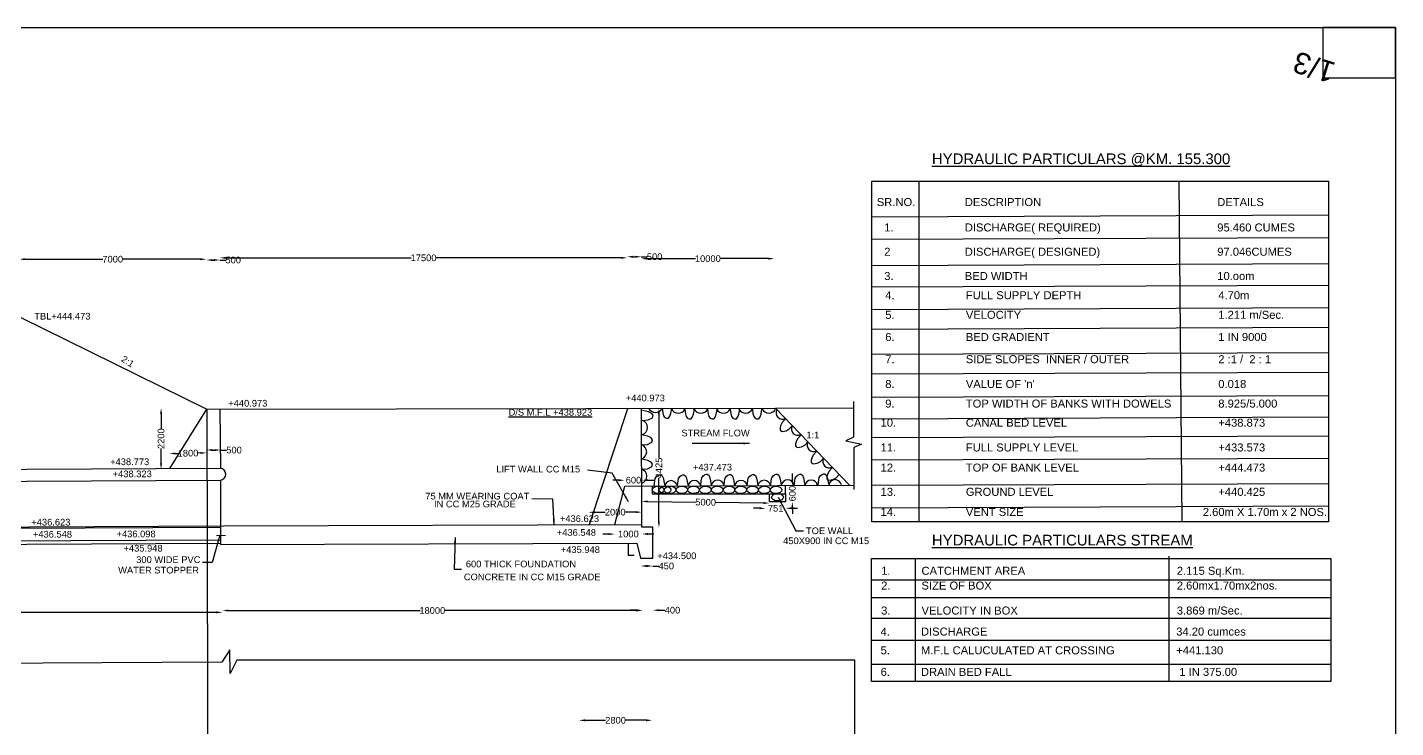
# Model space of a CAD drawing. Header units: millimetres. Extents: x 6051 to 134384, y 10805 to 105818.
# Drawn here: x 83083 to 134384, y 60984 to 87233 of the extents above; entities that cross this region are included whole.
import ezdxf

# ---------------------------------------------------------------- set-up
doc = ezdxf.new("R2010")
doc.units = ezdxf.units.MM
doc.header["$MEASUREMENT"] = 0
for name, color, linetype in [('DIM', 7, 'Continuous'), ('DWG', 7, 'Continuous'), ('TEXT', 7, 'Continuous'), ('TXT @ 1', 7, 'Continuous')]:
    doc.layers.add(name, color=color, linetype=linetype)
doc.styles.add('Notes', font='arial.ttf', dxfattribs={"height": 0.1})
doc.styles.get("Standard").update_dxf_attribs({"font": 'arial.ttf'})
doc.dimstyles.new('Civil', dxfattribs={"dimtxt": 250, "dimasz": 225, "dimexe": 0.1, "dimexo": 0.0625, "dimgap": 0.09, "dimtad": 0, "dimdec": 0, "dimzin": 12, "dimdsep": 46, "dimtxsty": 'Standard', "dimcen": 0.1, "dimse1": 1, "dimse2": 1, "dimadec": 0, "dimazin": 2, "dimtfac": 1, "dimtdec": 0, "dimtofl": 0, "dimtmove": 0, "dimatfit": 3, "dimfxl": 1, "dimfrac": 1, "dimtolj": 1, "dimtzin": 0, "dimarcsym": 0})

# ---------------------------------------------------------------- blocks, each defined once
blk = doc.blocks.new('*D18')
at = {"layer": 'Defpoints', "color": 0, "transparency": 16777216}
for p in [(90398, 65305), (37081, 65100), (90398, 65100)]:
    blk.add_point(p, dxfattribs=at)
at = {"layer": 'DIM', "color": 0, "lineweight": -2, "transparency": 16777216}
for p, q in [((37306, 65305), (63268, 65305)), ((90173, 65305), (64211, 65305))]:
    blk.add_line(p, q, dxfattribs=at)
at = {"layer": 'DIM', "color": 0, "transparency": 16777216}
for points in [[(37306, 65342), (37306, 65267), (37081, 65305)], [(90173, 65342), (90173, 65267), (90398, 65305)]]:
    blk.add_solid(points, dxfattribs=at)
at = {"layer": 'DIM', "color": 0, "transparency": 16777216, "insert": (63740, 65305), "char_height": 250, "attachment_point": 5}
blk.add_mtext('\\A1;59725', dxfattribs=at)
blk = doc.blocks.new('*D19')
at = {"layer": 'Defpoints', "color": 0, "transparency": 16777216}
for p in [(90398, 65305), (106132, 65374), (106132, 65305)]:
    blk.add_point(p, dxfattribs=at)
at = {"layer": 'DIM', "color": 0, "lineweight": -2, "transparency": 16777216}
for p, q in [((90623, 65374), (97807, 65374)), ((105907, 65374), (98723, 65374))]:
    blk.add_line(p, q, dxfattribs=at)
at = {"layer": 'DIM', "color": 0, "transparency": 16777216}
for points in [[(90623, 65411), (90623, 65336), (90398, 65374)], [(105907, 65411), (105907, 65336), (106132, 65374)]]:
    blk.add_solid(points, dxfattribs=at)
at = {"layer": 'DIM', "color": 0, "transparency": 16777216, "insert": (98265, 65374), "char_height": 250, "attachment_point": 5}
blk.add_mtext('\\A1;18000', dxfattribs=at)
blk = doc.blocks.new('*D20')
at = {"layer": 'Defpoints', "color": 0, "transparency": 16777216}
for p in [(106132, 65374), (106540, 65385), (106540, 65374)]:
    blk.add_point(p, dxfattribs=at)
at = {"layer": 'DIM', "color": 0, "lineweight": -2, "transparency": 16777216}
for p, q in [((105907, 65385), (105682, 65385)), ((106765, 65385), (106990, 65385))]:
    blk.add_line(p, q, dxfattribs=at)
at = {"layer": 'DIM', "color": 0, "transparency": 16777216}
for points in [[(105907, 65423), (105907, 65348), (106132, 65385)], [(106765, 65423), (106765, 65348), (106540, 65385)]]:
    blk.add_solid(points, dxfattribs=at)
at = {"layer": 'DIM', "color": 0, "transparency": 16777216, "insert": (107271, 65385), "char_height": 250, "attachment_point": 5}
blk.add_mtext('\\A1;400', dxfattribs=at)
blk = doc.blocks.new('*D21')
at = {"layer": 'Defpoints', "color": 0, "transparency": 16777216}
for p in [(106078, 67333), (106532, 67333), (106532, 67042)]:
    blk.add_point(p, dxfattribs=at)
at = {"layer": 'DIM', "color": 0, "lineweight": -2, "transparency": 16777216}
for p, q in [((106303, 67042), (106307, 67042)), ((106532, 67042), (106757, 67042))]:
    blk.add_line(p, q, dxfattribs=at)
at = {"layer": 'DIM', "color": 0, "transparency": 16777216}
for points in [[(106303, 67080), (106303, 67005), (106078, 67042)], [(106307, 67080), (106307, 67005), (106532, 67042)]]:
    blk.add_solid(points, dxfattribs=at)
at = {"layer": 'DIM', "color": 0, "transparency": 16777216, "insert": (107038, 67042), "char_height": 250, "attachment_point": 5}
blk.add_mtext('\\A1;450', dxfattribs=at)
blk = doc.blocks.new('*D22')
at = {"layer": 'Defpoints', "color": 0, "transparency": 16777216}
for p in [(105106, 68596), (106123, 68599), (106124, 68242)]:
    blk.add_point(p, dxfattribs=at)
at = {"layer": 'DIM', "color": 0, "lineweight": -2, "transparency": 16777216}
for p, q in [((104883, 68238), (104658, 68237)), ((106349, 68243), (106574, 68244))]:
    blk.add_line(p, q, dxfattribs=at)
at = {"layer": 'DIM', "color": 0, "transparency": 16777216}
for points in [[(104882, 68275), (104883, 68200), (105108, 68239)], [(106349, 68280), (106350, 68205), (106124, 68242)]]:
    blk.add_solid(points, dxfattribs=at)
at = {"layer": 'DIM', "color": 0, "transparency": 16777216, "insert": (105616, 68240), "char_height": 250, "attachment_point": 5, "rotation": 0.1963}
blk.add_mtext('\\A1;1000', dxfattribs=at)
blk = doc.blocks.new('*D23')
at = {"layer": 'Defpoints', "color": 0, "transparency": 16777216}
for p in [(106122, 69062), (104127, 68593), (106123, 68599)]:
    blk.add_point(p, dxfattribs=at)
at = {"layer": 'DIM', "color": 0, "lineweight": -2, "transparency": 16777216}
for p, q in [((104350, 69056), (104748, 69057)), ((105897, 69061), (105499, 69060))]:
    blk.add_line(p, q, dxfattribs=at)
at = {"layer": 'DIM', "color": 0, "transparency": 16777216}
for points in [[(104350, 69094), (104351, 69019), (104125, 69055)], [(105896, 69099), (105897, 69024), (106122, 69062)]]:
    blk.add_solid(points, dxfattribs=at)
at = {"layer": 'DIM', "color": 0, "transparency": 16777216, "insert": (105124, 69059), "char_height": 250, "attachment_point": 5, "rotation": 0.1963}
blk.add_mtext('\\A1;2000', dxfattribs=at)
blk = doc.blocks.new('*D24')
at = {"layer": 'Defpoints', "color": 0, "transparency": 16777216}
for p in [(110763, 69469), (111514, 69469), (111514, 69205)]:
    blk.add_point(p, dxfattribs=at)
at = {"layer": 'DIM', "color": 0, "lineweight": -2, "transparency": 16777216}
for p, q in [((110538, 69205), (110313, 69205)), ((111739, 69205), (111964, 69205))]:
    blk.add_line(p, q, dxfattribs=at)
at = {"layer": 'DIM', "color": 0, "transparency": 16777216}
for points in [[(110538, 69243), (110538, 69168), (110763, 69205)], [(111739, 69243), (111739, 69168), (111514, 69205)]]:
    blk.add_solid(points, dxfattribs=at)
at = {"layer": 'DIM', "color": 0, "transparency": 16777216, "insert": (111138, 69205), "char_height": 250, "attachment_point": 5}
blk.add_mtext('\\A1;751', dxfattribs=at)
blk = doc.blocks.new('*D25')
at = {"layer": 'Defpoints', "color": 0, "transparency": 16777216}
for p in [(106121, 69517), (110908, 69400), (110909, 69453)]:
    blk.add_point(p, dxfattribs=at)
at = {"layer": 'DIM', "color": 0, "lineweight": -2, "transparency": 16777216}
for p, q in [((106345, 69462), (108141, 69437)), ((110683, 69403), (108887, 69427))]:
    blk.add_line(p, q, dxfattribs=at)
at = {"layer": 'DIM', "color": 0, "transparency": 16777216}
for points in [[(106345, 69499), (106344, 69424), (106120, 69465)], [(110684, 69440), (110683, 69365), (110908, 69400)]]:
    blk.add_solid(points, dxfattribs=at)
at = {"layer": 'DIM', "color": 0, "transparency": 16777216, "insert": (108514, 69432), "char_height": 250, "attachment_point": 5, "rotation": 359.2223}
blk.add_mtext('\\A1;5000', dxfattribs=at)
blk = doc.blocks.new('*D26')
at = {"layer": 'Defpoints', "color": 0, "transparency": 16777216}
for p in [(111514, 70059), (111765, 70059), (111514, 69453)]:
    blk.add_point(p, dxfattribs=at)
at = {"layer": 'DIM', "color": 0, "lineweight": -2, "transparency": 16777216}
for p, q in [((111765, 70284), (111765, 70509)), ((111765, 69228), (111765, 69003))]:
    blk.add_line(p, q, dxfattribs=at)
at = {"layer": 'DIM', "color": 0, "transparency": 16777216}
for points in [[(111728, 70284), (111803, 70284), (111765, 70059)], [(111728, 69228), (111803, 69228), (111765, 69453)]]:
    blk.add_solid(points, dxfattribs=at)
at = {"layer": 'DIM', "color": 0, "transparency": 16777216, "insert": (111765, 69756), "char_height": 250, "attachment_point": 5, "rotation": 90}
blk.add_mtext('\\A1;600', dxfattribs=at)
blk = doc.blocks.new('*D27')
at = {"layer": 'Defpoints', "color": 0, "transparency": 16777216}
for p in [(106734, 72952), (106734, 68481), (106761, 68481)]:
    blk.add_point(p, dxfattribs=at)
at = {"layer": 'DIM', "color": 0, "lineweight": -2, "transparency": 16777216}
for p, q in [((106761, 72727), (106761, 71096)), ((106761, 68706), (106761, 70337))]:
    blk.add_line(p, q, dxfattribs=at)
at = {"layer": 'DIM', "color": 0, "transparency": 16777216}
for points in [[(106723, 72727), (106798, 72727), (106761, 72952)], [(106723, 68706), (106798, 68706), (106761, 68481)]]:
    blk.add_solid(points, dxfattribs=at)
at = {"layer": 'DIM', "color": 0, "transparency": 16777216, "insert": (106761, 70717), "char_height": 250, "attachment_point": 5, "rotation": 90}
blk.add_mtext('\\A1;4425', dxfattribs=at)
blk = doc.blocks.new('*D28')
at = {"layer": 'Defpoints', "color": 0, "transparency": 16777216}
for p in [(105483, 70039), (106133, 70260), (106133, 70041)]:
    blk.add_point(p, dxfattribs=at)
at = {"layer": 'DIM', "color": 0, "lineweight": -2, "transparency": 16777216}
for p, q in [((105257, 70257), (105032, 70256)), ((106358, 70261), (106583, 70262))]:
    blk.add_line(p, q, dxfattribs=at)
at = {"layer": 'DIM', "color": 0, "transparency": 16777216}
for points in [[(105257, 70295), (105258, 70220), (105482, 70258)], [(106357, 70298), (106358, 70223), (106133, 70260)]]:
    blk.add_solid(points, dxfattribs=at)
at = {"layer": 'DIM', "color": 0, "transparency": 16777216, "insert": (105808, 70259), "char_height": 250, "attachment_point": 5, "rotation": 0.1933}
blk.add_mtext('\\A1;600', dxfattribs=at)
blk = doc.blocks.new('*D29')
at = {"layer": 'Defpoints', "color": 0, "transparency": 16777216}
for p in [(89803, 71283), (88419, 70698), (89813, 70725)]:
    blk.add_point(p, dxfattribs=at)
at = {"layer": 'DIM', "color": 0, "lineweight": -2, "transparency": 16777216}
for p, q in [((88633, 71261), (88744, 71263)), ((89578, 71279), (89467, 71277))]:
    blk.add_line(p, q, dxfattribs=at)
at = {"layer": 'DIM', "color": 0, "transparency": 16777216}
for points in [[(89577, 71316), (89578, 71241), (89803, 71283)], [(88633, 71298), (88634, 71223), (88408, 71257)]]:
    blk.add_solid(points, dxfattribs=at)
at = {"layer": 'DIM', "color": 0, "transparency": 16777216, "insert": (89106, 71270), "char_height": 250, "attachment_point": 5, "rotation": 1.0927}
blk.add_mtext('\\A1;1800', dxfattribs=at)
blk = doc.blocks.new('*D30')
at = {"layer": 'Defpoints', "color": 0, "transparency": 16777216}
for p in [(90330, 71389), (89803, 71283), (90329, 71281)]:
    blk.add_point(p, dxfattribs=at)
at = {"layer": 'DIM', "color": 0, "lineweight": -2, "transparency": 16777216}
for p, q in [((90028, 71390), (90105, 71390)), ((90330, 71389), (90555, 71388))]:
    blk.add_line(p, q, dxfattribs=at)
at = {"layer": 'DIM', "color": 0, "transparency": 16777216}
for points in [[(90028, 71427), (90028, 71352), (89803, 71391)], [(90105, 71427), (90105, 71352), (90330, 71389)]]:
    blk.add_solid(points, dxfattribs=at)
at = {"layer": 'DIM', "color": 0, "transparency": 16777216, "insert": (90831, 71387), "char_height": 250, "attachment_point": 5, "rotation": 359.7671}
blk.add_mtext('\\A1;500', dxfattribs=at)
blk = doc.blocks.new('*D31')
at = {"layer": 'Defpoints', "color": 0, "transparency": 16777216}
for p in [(88096, 72966), (88221, 72966), (88221, 70666)]:
    blk.add_point(p, dxfattribs=at)
at = {"layer": 'DIM', "color": 0, "lineweight": -2, "transparency": 16777216}
for p, q in [((88096, 72741), (88096, 72192)), ((88096, 70891), (88096, 71441))]:
    blk.add_line(p, q, dxfattribs=at)
at = {"layer": 'DIM', "color": 0, "transparency": 16777216}
for points in [[(88059, 72741), (88134, 72741), (88096, 72966)], [(88059, 70891), (88134, 70891), (88096, 70666)]]:
    blk.add_solid(points, dxfattribs=at)
at = {"layer": 'DIM', "color": 0, "transparency": 16777216, "insert": (88096, 71816), "char_height": 250, "attachment_point": 5, "rotation": 90}
blk.add_mtext('\\A1;2200', dxfattribs=at)
blk = doc.blocks.new('*D56')
at = {"layer": 'Defpoints', "color": 0, "transparency": 16777216}
for p in [(89793, 78542), (82774, 78440), (89793, 78440)]:
    blk.add_point(p, dxfattribs=at)
at = {"layer": 'DIM', "color": 0, "lineweight": -2, "transparency": 16777216}
for p, q in [((82999, 78542), (85911, 78542)), ((89568, 78542), (86655, 78542))]:
    blk.add_line(p, q, dxfattribs=at)
at = {"layer": 'DIM', "color": 0, "transparency": 16777216}
for points in [[(82999, 78580), (82999, 78505), (82774, 78542)], [(89568, 78580), (89568, 78505), (89793, 78542)]]:
    blk.add_solid(points, dxfattribs=at)
at = {"layer": 'DIM', "color": 0, "transparency": 16777216, "insert": (86283, 78542), "char_height": 250, "attachment_point": 5}
blk.add_mtext('\\A1;7000', dxfattribs=at)
blk = doc.blocks.new('*D57')
at = {"layer": 'Defpoints', "color": 0, "transparency": 16777216}
for p in [(89793, 78542), (90299, 78542), (90299, 78512)]:
    blk.add_point(p, dxfattribs=at)
at = {"layer": 'DIM', "color": 0, "lineweight": -2, "transparency": 16777216}
for p, q in [((90018, 78512), (90074, 78512)), ((90299, 78512), (90524, 78512))]:
    blk.add_line(p, q, dxfattribs=at)
at = {"layer": 'DIM', "color": 0, "transparency": 16777216}
for points in [[(90018, 78549), (90018, 78474), (89793, 78512)], [(90074, 78549), (90074, 78474), (90299, 78512)]]:
    blk.add_solid(points, dxfattribs=at)
at = {"layer": 'DIM', "color": 0, "transparency": 16777216, "insert": (90800, 78512), "char_height": 250, "attachment_point": 5}
blk.add_mtext('\\A1;500', dxfattribs=at)
blk = doc.blocks.new('*D58')
at = {"layer": 'Defpoints', "color": 0, "transparency": 16777216}
for p in [(90299, 78512), (105574, 78593), (105574, 78512)]:
    blk.add_point(p, dxfattribs=at)
at = {"layer": 'DIM', "color": 0, "lineweight": -2, "transparency": 16777216}
for p, q in [((90524, 78593), (97478, 78593)), ((105349, 78593), (98395, 78593))]:
    blk.add_line(p, q, dxfattribs=at)
at = {"layer": 'DIM', "color": 0, "transparency": 16777216}
for points in [[(90524, 78631), (90524, 78556), (90299, 78593)], [(105349, 78631), (105349, 78556), (105574, 78593)]]:
    blk.add_solid(points, dxfattribs=at)
at = {"layer": 'DIM', "color": 0, "transparency": 16777216, "insert": (97936, 78593), "char_height": 250, "attachment_point": 5}
blk.add_mtext('\\A1;17500', dxfattribs=at)
blk = doc.blocks.new('*D59')
at = {"layer": 'Defpoints', "color": 0, "transparency": 16777216}
for p in [(105574, 78593), (106100, 78634), (106100, 78593)]:
    blk.add_point(p, dxfattribs=at)
at = {"layer": 'DIM', "color": 0, "lineweight": -2, "transparency": 16777216}
for p, q in [((105799, 78634), (105875, 78634)), ((106100, 78634), (106325, 78634))]:
    blk.add_line(p, q, dxfattribs=at)
at = {"layer": 'DIM', "color": 0, "transparency": 16777216}
for points in [[(105799, 78672), (105799, 78597), (105574, 78634)], [(105875, 78672), (105875, 78597), (106100, 78634)]]:
    blk.add_solid(points, dxfattribs=at)
at = {"layer": 'DIM', "color": 0, "transparency": 16777216, "insert": (106601, 78634), "char_height": 250, "attachment_point": 5}
blk.add_mtext('\\A1;500', dxfattribs=at)
blk = doc.blocks.new('*D60')
at = {"layer": 'Defpoints', "color": 0, "transparency": 16777216}
for p in [(106100, 78634), (111093, 78634), (111093, 78563)]:
    blk.add_point(p, dxfattribs=at)
at = {"layer": 'DIM', "color": 0, "lineweight": -2, "transparency": 16777216}
for p, q in [((106325, 78563), (108138, 78563)), ((110868, 78563), (109055, 78563))]:
    blk.add_line(p, q, dxfattribs=at)
at = {"layer": 'DIM', "color": 0, "transparency": 16777216}
for points in [[(106325, 78600), (106325, 78525), (106100, 78563)], [(110868, 78600), (110868, 78525), (111093, 78563)]]:
    blk.add_solid(points, dxfattribs=at)
at = {"layer": 'DIM', "color": 0, "transparency": 16777216, "insert": (108596, 78563), "char_height": 250, "attachment_point": 5}
blk.add_mtext('\\A1;10000', dxfattribs=at)
blk = doc.blocks.new('*D115')
at = {"layer": 'Defpoints', "color": 0, "transparency": 16777216}
for p in [(103765, 61192), (106509, 61258), (106509, 61192)]:
    blk.add_point(p, dxfattribs=at)
at = {"layer": 'DIM', "color": 0, "lineweight": -2, "transparency": 16777216}
for p, q in [((103990, 61258), (104761.91, 61258)), ((106284, 61258), (105512.09, 61258))]:
    blk.add_line(p, q, dxfattribs=at)
at = {"layer": 'DIM', "color": 0, "transparency": 16777216}
for points in [[(103990, 61295.5), (103990, 61220.5), (103765, 61258)], [(106284, 61295.5), (106284, 61220.5), (106509, 61258)]]:
    blk.add_solid(points, dxfattribs=at)
at = {"layer": 'DIM', "color": 0, "transparency": 16777216, "insert": (105137, 61258), "char_height": 250, "attachment_point": 5}
blk.add_mtext('\\A1;2800', dxfattribs=at)

msp = doc.modelspace()

# ---------------------------------------------------------------- linework, layer by layer
at = {"layer": 'DIM'}
msp.add_lwpolyline([(105614.3, 67873.4), (105614.3, 67450), (105836.6, 67450)], dxfattribs=at)
at = {"layer": 'DWG'}
for points in [[(9462.8, 73824.8), (38359, 73867), (42976.2, 76201.2), (50958.3, 76201.2), (59384.6, 70608.5), (69407.1, 70657.1), (77777.3, 76377.6), (78886.5, 76924.7), (79897.5, 76924.7), (80715.5, 76370), (82835.6, 76363), (89808.2, 72919.6), (111129.6, 72960.9), (114067.9, 72975.1)], [(25093.3, 68257.1), (37056.5, 68269.5), (90439.5, 68545.7), (106123.2, 68599.4), (106111.5, 72951.2)], [(88419, 70698), (89808.2, 72919.6), (89858.8, 51463.1)], [(90334.7, 70705.4), (90314.5, 72920.6)], [(104164.2, 68592.7), (105599.2, 72950.2)], [(106142.8, 72496.8), (106363.8, 72517.1), (106518.6, 72597.8), (106545.5, 72691.9), (106498.4, 72759.2), (106377.2, 72826.4), (106141.8, 72873.5)], [(106884.2, 72952.7), (106903.2, 72781.8), (106932.4, 72676.9), (106984.1, 72609.8), (107042.6, 72584), (107118.3, 72587.5), (107175.1, 72661.4), (107207.7, 72766.3), (107228.4, 72876.3), (107237, 72953.4)], [(107736.4, 72921.4), (107755.3, 72750.5), (107784.6, 72645.6), (107836.2, 72578.6), (107894.7, 72552.8), (107970.4, 72556.2), (108027.2, 72630.2), (108059.9, 72735), (108080.5, 72845.1), (108089.1, 72922.1)], [(108588.5, 72923.1), (108607.4, 72752.2), (108636.7, 72647.3), (108688.3, 72580.2), (108746.8, 72554.4), (108822.5, 72557.9), (108879.3, 72631.8), (108912, 72736.7), (108932.6, 72846.7), (108941.3, 72923.8)], [(109433.7, 72924.7), (109452.6, 72753.8), (109481.9, 72648.9), (109533.5, 72581.9), (109592, 72556.1), (109667.7, 72559.5), (109724.5, 72633.4), (109757.2, 72738.3), (109777.9, 72848.4), (109786.5, 72925.4)], [(110268.7, 72926.3), (110287.6, 72755.4), (110316.9, 72650.5), (110368.5, 72583.5), (110427, 72557.7), (110502.7, 72561.1), (110559.5, 72635.1), (110592.2, 72739.9), (110612.8, 72850), (110621.4, 72927)], [(111129.6, 72960.9), (113905.2, 70067.1)], [(114053.9, 73206.6), (114053.9, 71866.8), (113766, 71740.5), (114355.8, 71607.2), (114067.9, 71488), (114067.9, 69905.5)], [(111511.4, 72562.8), (111377.2, 72418), (111326.6, 72302.4), (111304.9, 72226.6), (111304.9, 72158), (111323, 72121.9), (111380.8, 72085.8), (111529, 72114.7), (111651.8, 72179.7), (111764.3, 72299.1)], [(106115.2, 71582.1), (106336.1, 71602.4), (106490.9, 71683.1), (106517.8, 71777.2), (106470.7, 71844.5), (106349.5, 71911.7), (106114.1, 71958.8)], [(112093.5, 71955.9), (111959.2, 71811.1), (111908.6, 71695.5), (111887, 71619.7), (111887, 71551.1), (111905, 71515), (111962.9, 71478.9), (112111, 71507.8), (112233.9, 71572.8), (112346.4, 71692.3)], [(112678.9, 71345.6), (112544.6, 71200.8), (112494, 71085.2), (112472.3, 71009.4), (112472.3, 70940.8), (112490.4, 70904.7), (112548.2, 70868.6), (112696.4, 70897.5), (112819.3, 70962.5), (112931.8, 71081.9)], [(106117.6, 70667.5), (106338.6, 70687.7), (106493.4, 70768.4), (106520.3, 70862.6), (106473.2, 70929.9), (106352, 70997.1), (106116.6, 71044.1)], [(37053.2, 70440.1), (90319.1, 70707.6)], [(106584.7, 70042.4), (106607.8, 70229.9), (106624.3, 70322.3), (106677.1, 70394.9), (106730, 70437.8), (106789.4, 70460.9), (106829, 70460.9), (106888.4, 70424.6), (106928.1, 70325.6), (106951.2, 70210.1), (106980.9, 70043.7)], [(107456.4, 70045.3), (107479.5, 70232.9), (107496, 70325.3), (107548.8, 70397.8), (107601.7, 70440.7), (107661.1, 70463.8), (107700.7, 70463.8), (107760.2, 70427.5), (107799.8, 70328.6), (107822.9, 70213.1), (107852.6, 70046.6)], [(108328.1, 70063.6), (108351.2, 70251.2), (108367.7, 70343.6), (108420.5, 70416.2), (108473.4, 70459.1), (108532.8, 70482.2), (108572.4, 70482.2), (108631.9, 70445.9), (108671.5, 70346.9), (108694.6, 70231.4), (108724.3, 70065)], [(109202.5, 70051.2), (109225.6, 70238.8), (109242.1, 70331.1), (109294.9, 70403.7), (109347.7, 70446.6), (109407.2, 70469.7), (109446.8, 70469.7), (109506.2, 70433.4), (109545.8, 70334.4), (109569, 70219), (109598.7, 70052.5)], [(110074.2, 70054.1), (110097.3, 70241.7), (110113.8, 70334.1), (110166.6, 70406.7), (110219.4, 70449.6), (110278.9, 70472.7), (110318.5, 70472.7), (110377.9, 70436.4), (110417.6, 70337.4), (110440.7, 70221.9), (110470.4, 70055.5)], [(110952.5, 70069.9), (110975.5, 70257.5), (110992.1, 70349.8), (111044.9, 70422.4), (111097.7, 70465.3), (111157.1, 70488.4), (111196.8, 70488.4), (111256.2, 70452.1), (111295.8, 70353.1), (111318.9, 70237.7), (111348.6, 70071.2)], [(111837.1, 70060.1), (111860.2, 70247.7), (111876.7, 70340), (111929.6, 70412.6), (111982.4, 70455.5), (112041.8, 70478.6), (112081.4, 70478.6), (112140.9, 70442.3), (112180.5, 70343.3), (112203.6, 70227.9), (112233.3, 70061.4)], [(112731.9, 70079.9), (112755, 70267.4), (112771.5, 70359.8), (112824.3, 70432.4), (112877.2, 70475.3), (112936.6, 70498.4), (112976.2, 70498.4), (113035.7, 70462.1), (113075.3, 70363.1), (113098.4, 70247.6), (113128.1, 70081.2)], [(113264.3, 70735.2), (113130.1, 70590.4), (113079.5, 70474.8), (113057.8, 70399), (113057.8, 70330.4), (113075.9, 70294.3), (113133.7, 70258.1), (113281.8, 70287), (113404.7, 70352), (113517.2, 70471.5)], [(37056.5, 69984), (90322.1, 70260)], [(90322.1, 70260), (90328.6, 68496.5)], [(105106.3, 68596), (105483.2, 70038.6), (114067.9, 70067.6)], [(106514, 70042.1), (106514, 69751.9), (111513.6, 69751.9), (111513.6, 70059)], [(111513.6, 69751.9), (111513.6, 69452.5), (110908.8, 69452.5), (110908.8, 69751.9)], [(37056.5, 68229.8), (90328.6, 68496.5), (90328.6, 67846.7), (105939.1, 67902.4), (106077.5, 67333.4), (106532.4, 67333.4), (106532.4, 68495.2), (106125, 68495.2), (106123.2, 68599.4)], [(37056.5, 67782.8), (90328.6, 68025.8)], [(90328.6, 67883.5), (37056.5, 67614.1)], [(40838.1, 42425.9), (88096.3, 42655), (88096.3, 40980.6), (90056.1, 40980.6), (103838.7, 36355.5), (103838.7, 32944.2), (106643.5, 32944.2), (106579.6, 54362.8), (114112.6, 54400.3), (114112.6, 63508.4), (90937, 63508.4), (90686.6, 63015.8), (90677.3, 63905.4), (90371.3, 63442.1), (61198.4, 63275.1)]]:
    msp.add_lwpolyline(points, dxfattribs=at)
for centre, radius, start, end in [((106631.9, 73086), 285.4, 208.0795, 332.14229), ((107484, 73054.8), 285.4, 208.0795, 332.14229), ((108336.2, 73056.5), 285.4, 208.0795, 332.14229), ((109181.4, 73058.1), 285.4, 208.0795, 332.14229), ((110016.3, 73059.7), 285.4, 208.0795, 332.14229), ((110885.4, 73061.4), 285.4, 208.0795, 332.14229), ((111393.3, 72787.9), 241.5, 150.77866, 296.83023), ((106053.6, 72234.3), 277.3, 289.09073, 71.21833), ((111975.3, 72181), 241.5, 150.77866, 296.83023), ((106025.9, 71319.6), 277.3, 289.09073, 71.21833), ((112560.7, 71570.7), 241.5, 150.77866, 296.83023), ((113146.2, 70960.3), 241.5, 150.77866, 296.83023), ((90295.8, 70483.6), 225.2, 276.71565, 84.06069), ((106028.4, 70405), 277.3, 289.09073, 71.21833), ((107218.8, 70000.6), 241.8, 10.64308, 169.74358), ((108090.5, 70003.6), 241.8, 10.64308, 169.74358), ((108962.2, 70021.9), 241.8, 10.64308, 169.74358), ((109836.6, 70009.5), 241.8, 10.64308, 169.74358), ((110708.3, 70012.4), 241.8, 10.64308, 169.74358), ((111586.5, 70028.2), 241.8, 10.64308, 169.74358), ((112471.2, 70018.4), 241.8, 10.64308, 169.74358), ((113366, 70038.1), 241.8, 10.64308, 169.74358)]:
    msp.add_arc(centre, radius, start, end, dxfattribs=at)
for centre in [(106733.9, 69895.5), (106991, 69895.5), (107179.5, 69895.5), (107619.2, 69895.5), (108058.5, 69895.5), (108504.4, 69895.5), (108947, 69895.5), (109392.9, 69895.5), (109827.9, 69895.5), (110270.5, 69895.5), (110713.1, 69895.5), (111149.1, 69895.5), (111207.2, 69620)]:
    msp.add_ellipse(centre, major_axis=(-219.9, -4.9), ratio=0.6370822, dxfattribs=at)
at = {"layer": 'TEXT'}
for points in [[(134384.4, 10863.9), (6051.2, 10863.9), (6051.2, 87233), (134384.4, 87233)], [(134384.4, 87233), (131658.1, 87233), (131658.1, 85335.9), (134384.4, 85335.9)], [(114747.5, 81465), (131872.5, 81465), (131872.5, 68702), (114747.5, 68702)], [(114732, 67329), (131949.5, 67329), (131949.5, 62708.5), (114732, 62708.5)]]:
    msp.add_lwpolyline(points, close=True, dxfattribs=at)
for points in [[(116502.5, 81465), (116502.5, 68702)], [(126258, 81465), (126363, 68702)], [(114747.5, 80132.5), (131872.5, 80203)], [(114747.5, 79291), (131872.5, 79361.5)], [(114747.5, 78309), (131872.5, 78379.5)], [(114747.5, 77502.5), (131872.5, 77573)], [(114747.5, 76661), (131872.5, 76731.5)], [(114747.5, 75925), (131872.5, 75995.5)], [(114747.5, 74978), (131872.5, 75048.5)], [(114747.5, 74241.5), (131872.5, 74312)], [(114747.5, 73365), (131872.5, 73435.5)], [(114747.5, 72558.5), (131872.5, 72629)], [(114747.5, 71857.5), (131872.5, 71928)], [(114747.5, 71016), (131872.5, 71086.5)], [(114747.5, 70069), (131872.5, 70139.5)], [(114747.5, 69227.5), (131872.5, 69298)], [(90172, 68188), (90506, 68200)], [(116373, 67329), (116373, 62708.5)], [(125876.5, 67414), (125876.5, 62708.5)], [(114732, 66519.5), (131949.5, 66519.5)], [(114732, 65859.5), (131949.5, 65859.5)], [(114732, 65093), (131949.5, 65093)], [(114732, 64263), (131949.5, 64263)], [(114732, 63368.5), (131949.5, 63368.5)]]:
    msp.add_lwpolyline(points, dxfattribs=at)

# ---------------------------------------------------------------- texts
for s, height, p in [('%%UHYDRAULIC PARTICULARS @KM. 155.300', 400, (116998, 82108)), ('SR.NO.', 300, (114930.5, 80535)), ('DESCRIPTION', 300, (118231, 80535)), ('DETAILS', 300, (127696.5, 80535)), ('1.', 300, (115209.5, 79583)), ('DISCHARGE( REQUIRED)', 300, (118231, 79583)), ('95.460 CUMES', 300, (127696.5, 79583)), ('2', 300, (115209.5, 78672.5)), ('DISCHARGE( DESIGNED)', 300, (118231, 78672.5)), ('97.046CUMES', 300, (127696.5, 78672.5)), ('3.', 300, (115209.5, 77762.5)), ('BED WIDTH', 300, (118231, 77762.5)), ('10.oom', 300, (127696.5, 77762.5)), ('4.', 300, (115248.2, 77043.1)), ('FULL SUPPLY DEPTH', 300, (118269.7, 77043.1)), ('4.70m', 300, (127735.2, 77043.1)), ('TBL+444.473', 250, (83343, 76280.5)), ('5.', 300, (115248.2, 76308.1)), ('VELOCITY', 300, (118269.7, 76308.1)), ('1.211 m/Sec.', 300, (127735.2, 76308.1)), ('6.', 300, (115248.2, 75476.1)), ('BED GRADIENT', 300, (118269.7, 75476.1)), ('1 IN 9000', 300, (127735.2, 75476.1)), ('7.', 300, (115248.2, 74644.1)), ('SIDE SLOPES  INNER / OUTER', 300, (118269.7, 74644.1)), ('2 :1 /  2 : 1', 300, (127735.2, 74644.1)), ('8.', 300, (115248.2, 73715.6)), ("VALUE OF 'n'", 300, (118269.7, 73715.6)), ('0.018', 300, (127735.2, 73715.6)), ('+440.973', 250, (105518.1, 73215.2)), ('+440.973', 250, (90615, 73019)), ('%%UD/S M.F.L +438.923', 250, (101125.6, 72678.7)), ('9.', 300, (115248.2, 72980.6)), ('TOP WIDTH OF BANKS WITH DOWELS', 300, (118269.7, 72980.6)), ('8.925/5.000', 300, (127735.2, 72980.6)), ('10.', 300, (115073.7, 72264.6)), ('CANAL BED LEVEL', 300, (118269.7, 72264.6)), ('+438.873', 300, (127735.2, 72264.6)), ('STREAM FLOW', 250, (107606, 71904.5)), ('1:1', 250, (112290.5, 71828)), ('11.', 300, (115073.7, 71336.1)), ('FULL SUPPLY LEVEL', 300, (118269.7, 71336.1)), ('+433.573', 300, (127735.2, 71336.1)), ('+438.773', 250, (86186, 70823.5)), ('LIFT WALL CC M15', 250, (100665, 70549)), ('+437.473', 250, (108037.1, 70621.7)), ('12.', 300, (115073.7, 70581.6)), ('TOP OF BANK LEVEL', 300, (118269.7, 70581.6)), ('+444.473', 300, (127735.2, 70581.6)), ('+438.323', 250, (86282, 70371)), ('75 MM WEARING COAT', 250, (98003, 69536)), ('13.', 300, (115073.7, 69672.6)), ('GROUND LEVEL', 300, (118269.7, 69672.6)), ('+440.425', 300, (127735.2, 69672.6)), ('IN CC M25 GRADE', 250, (98330, 69240.5)), ('+436.623', 250, (83231, 68560.5)), ('+436.623', 250, (103050.5, 68691.5)), ('14.', 300, (115073.7, 68918.1)), ('VENT SIZE', 300, (118269.7, 68918.1)), ('2.60m X 1.70m x 2 NOS.', 300, (127154.7, 68918.1)), ('+436.548', 250, (83290, 68108)), ('+436.098', 250, (86425.5, 68119.5)), ('+436.548', 250, (102934.5, 68174.5)), ('TOE WALL', 250, (112275, 68237)), ('+435.948', 250, (86687, 67584)), ('+435.948', 250, (103082.5, 67531)), ('450X900 IN CC M15', 250, (111421, 67862.5)), ('%%UHYDRAULIC PARTICULARS STREAM', 400, (116998, 67812)), ('300 WIDE PVC', 250, (87165, 67155)), ('600 THICK FOUNDATION', 250, (99523, 66992.5)), ('+434.500', 250, (106701, 67300)), ('WATER STOPPER', 250, (86488, 66763)), ('CONCRETE IN CC M15 GRADE', 250, (99449.5, 66507)), ('1.', 300, (115095.2, 66713.1)), ('CATCHMENT AREA', 300, (116608.2, 66713.1)), ('2.115 Sq.Km.', 300, (126180.2, 66713.1)), ('2.', 300, (115095.2, 66159.1)), ('SIZE OF BOX', 300, (116608.2, 66159.1)), ('2.60mx1.70mx2nos.', 300, (126180.2, 66159.1)), ('3.', 300, (115095.2, 65222.6)), ('VELOCITY IN BOX', 300, (116608.2, 65222.6)), ('3.869 m/Sec.', 300, (126180.2, 65222.6)), ('4.', 300, (115073.7, 64434.6)), ('DISCHARGE', 300, (116586.7, 64434.6)), ('34.20 cumces', 300, (126158.7, 64434.6)), ('5.', 300, (115073.7, 63732.1)), ('M.F.L CALUCULATED AT CROSSING', 300, (116586.7, 63732.1)), ('+441.130', 300, (126158.7, 63732.1)), ('6.', 300, (115073.7, 62923.1)), ('DRAIN BED FALL', 300, (116586.7, 62923.1)), (' 1 IN 375.00', 300, (126158.7, 62923.1))]:
    msp.add_text(s, height=height, dxfattribs=at).set_placement(p)
msp.add_text('2:1', height=250, rotation=327.37903, dxfattribs=at).set_placement((86575.2, 74733.8))
at = {"layer": 'TXT @ 1', "style": 'Notes'}
msp.add_text('1/3', height=800, rotation=162.91013, dxfattribs=at).set_placement((132185, 85888.7))

# ---------------------------------------------------------------- dimensions: what is measured, and where the dimension line sits
at = {"layer": 'DIM'}
for p1, p2, distance, text, picture, middle in [((82773.6, 78440.3), (89793, 78440.3), 102, '7000', '*D56', (86283.3, 78542.3)), ((89793, 78542.3), (90298.8, 78542.3), -30.5, '500', '*D57', (90799.6, 78511.7)), ((90298.8, 78511.7), (105573.9, 78511.7), 81.6, '17500', '*D58', (97936.3, 78593.4)), ((105573.9, 78593.4), (106100.2, 78593.4), 40.8, '500', '*D59', (106601, 78634.2)), ((106100.2, 78634.2), (111092.7, 78634.2), -71.4, '10000', '*D60', (108596.4, 78562.8)), ((88221.1, 70666.5), (88221.1, 72966.4), 124.6, '2200', '*D31', (88096.5, 71816.4)), ((106733.9, 72952.4), (106733.9, 68480.9), 26.6, '4425', '*D27', (106760.5, 70716.6)), ((88419, 70698), (89813.4, 70724.6), 558.7, '1800', '*D29', (89105.5, 71269.9)), ((89802.7, 71283.2), (90329.5, 71281), 107.7, '500', '*D30', (90830.8, 71386.7)), ((105483.2, 70038.6), (106133.3, 70040.8), 219.3, '600', '*D28', (105807.5, 70259.1)), ((111513.6, 69452.5), (111513.6, 70059), -251.8, '600', '*D26', (111765.5, 69755.7)), ((106120.7, 69517.5), (110908.8, 69452.5), -52.9, '5000', '*D25', (108514, 69432.1)), ((104127, 68592.6), (106123.2, 68599.4), 462.7, '2000', '*D23', (105123.5, 69058.7)), ((105106.3, 68596), (106123.2, 68599.4), -357.4, '1000', '*D22', (105616, 68240.3)), ((106077.5, 67333.4), (106532.4, 67333.4), -290.9, '450', '*D21', (107038.2, 67042.4)), ((37081.2, 65100.3), (90398.4, 65100.3), 204.5, '59725', '*D18', (63739.8, 65304.9)), ((90398.4, 65304.9), (106131.6, 65304.9), 68.6, '18000', '*D19', (98265, 65373.5)), ((106131.6, 65373.5), (106540, 65373.5), 11.6, '400', '*D20', (107270.9, 65385.1)), ((103765, 61192), (106509, 61192), 66, '2800', '*D115', (105137, 61258))]:
    dim = msp.add_aligned_dim(p1=p1, p2=p2, distance=distance, text=text, dimstyle='Civil', dxfattribs=at)
    dim.commit()
    dim.dimension.update_dxf_attribs({"geometry": picture, "text_midpoint": middle})
dim = msp.add_aligned_dim(p1=(110762.5, 69469.2), p2=(111513.6, 69469.2), distance=-263.8, dimstyle='Civil', dxfattribs=at)
dim.commit()
dim.dimension.update_dxf_attribs({"geometry": '*D24', "text_midpoint": (111138.1, 69205.4)})

# ---------------------------------------------------------------- leaders
at = {"layer": 'TEXT'}
for points in [[(110155.5, 71637.5), (108005.5, 71637.5)], [(105616, 69450.5), (105003.5, 70527), (104084.5, 70632.5)], [(102836, 68588.2), (102783.5, 69545), (101991, 69555.5)], [(111236, 69628.5), (111898.5, 68361.5), (112189, 68361.5)], [(90303.3, 68192.7), (90005.5, 67175.5), (89647.5, 67175.5)], [(99118.5, 68109.5), (99087, 66927.5), (99361.5, 66927.5)]]:
    msp.add_leader(points, dimstyle='Civil', override={"dimgap": 0.09, "dimtad": 0}, dxfattribs=at)

doc.saveas('drawing.dxf')
